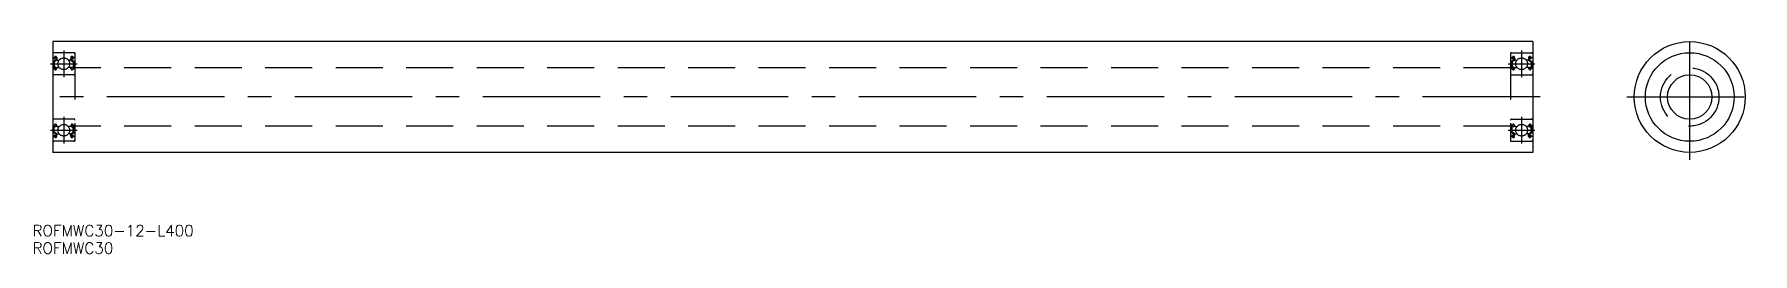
# Model space of a CAD drawing. Extents: x -5 to 459, y -42 to 17.
import ezdxf

# ---------------------------------------------------------------- set-up
doc = ezdxf.new("R2010")
doc.units = 0
doc.linetypes.add('CENTER', pattern=[50.8, 31.75, -6.35, 6.35, -6.35])
doc.linetypes.add('DASHED', pattern=[19.05, 12.7, -6.35])
doc.layers.get('0').update_dxf_attribs({"linetype": 'CONTINUOUS'})
doc.layers.add('CENTER', color=1, linetype='CONTINUOUS')
doc.styles.get("Standard").update_dxf_attribs({"font": 'txt.shx', "height": 3, "bigfont": 'bigfont.shx'})

msp = doc.modelspace()

# ---------------------------------------------------------------- linework, layer by layer
at = {"color": 7, "linetype": 'CONTINUOUS'}
for p, q in [((400, 15), (0, 15)), ((0, 15), (0, -15)), ((400, 15), (400, -15)), ((400, -15), (0, -15))]:
    msp.add_line(p, q, dxfattribs=at)
at = {"color": 3, "linetype": 'DASHED'}
for p, q in [((6, 12), (0, 12)), ((0.1, 10.7), (0.41, 10.7)), ((0.93, 10.1), (0.23, 9.66)), ((0.23, 9.66), (0.23, 8.05)), ((0.41, 10.7), (0.57, 10.89)), ((0.56, 10.29), (0.42, 10.43)), ((1.13, 9.99), (0.43, 9.55)), ((0.43, 9.55), (0.43, 8.05)), ((0.56, 10.57), (0.72, 10.76)), ((0.71, 10.43), (0.56, 10.57)), ((0.56, 10.29), (0.71, 10.43)), ((0.9, 10.7), (0.93, 10.1)), ((1.1, 10.72), (1.15, 10.09)), ((1.13, 10.33), (1.13, 9.99)), ((1.25, 10), (1.77, 10)), ((4.75, 10), (4.23, 10)), ((4.9, 10.72), (4.85, 10.09)), ((4.87, 10.33), (4.87, 9.99)), ((4.87, 9.99), (5.57, 9.55)), ((5.1, 10.7), (5.07, 10.1)), ((5.07, 10.1), (5.77, 9.66)), ((5.44, 10.57), (5.28, 10.76)), ((5.29, 10.43), (5.44, 10.57)), ((5.44, 10.29), (5.29, 10.43)), ((5.59, 10.7), (5.43, 10.89)), ((5.44, 10.29), (5.58, 10.43)), ((5.57, 9.55), (5.57, 8.05)), ((5.9, 10.7), (5.59, 10.7)), ((5.77, 9.66), (5.77, 8.05)), ((6, 12), (6, -12)), ((394, 12), (394, -12)), ((394, 12), (400, 12)), ((394.1, 10.7), (394.41, 10.7)), ((394.93, 10.1), (394.23, 9.66)), ((394.23, 9.66), (394.23, 8.05)), ((394.41, 10.7), (394.57, 10.89)), ((394.56, 10.29), (394.42, 10.43)), ((395.13, 9.99), (394.43, 9.55)), ((394.43, 9.55), (394.43, 8.05)), ((394.56, 10.57), (394.72, 10.76)), ((394.71, 10.43), (394.56, 10.57)), ((394.56, 10.29), (394.71, 10.43)), ((394.9, 10.7), (394.93, 10.1)), ((395.1, 10.72), (395.15, 10.09)), ((395.13, 10.33), (395.13, 9.99)), ((395.25, 10), (395.77, 10)), ((398.75, 10), (398.23, 10)), ((398.9, 10.72), (398.85, 10.09)), ((398.87, 10.33), (398.87, 9.99)), ((398.87, 9.99), (399.57, 9.55)), ((399.1, 10.7), (399.07, 10.1)), ((399.07, 10.1), (399.77, 9.66)), ((399.44, 10.57), (399.28, 10.76)), ((399.29, 10.43), (399.44, 10.57)), ((399.44, 10.29), (399.29, 10.43)), ((399.59, 10.7), (399.43, 10.89)), ((399.44, 10.29), (399.58, 10.43)), ((399.57, 9.55), (399.57, 8.05)), ((399.9, 10.7), (399.59, 10.7)), ((399.77, 9.66), (399.77, 8.05)), ((6, 6), (0, 6)), ((0.1, 7.7), (0.35, 7.7)), ((0.35, 7.7), (0.58, 7.42)), ((0.88, 8.05), (0.43, 8.05)), ((0.43, 7.85), (0.88, 7.85)), ((0.74, 7.35), (0.77, 7.35)), ((0.88, 7.85), (0.88, 8.05)), ((0.96, 7.48), (1.13, 7.93)), ((1.22, 8), (1.77, 8)), ((4.78, 8), (4.23, 8)), ((5.04, 7.48), (4.87, 7.93)), ((5.12, 7.85), (5.12, 8.05)), ((5.12, 8.05), (5.57, 8.05)), ((5.57, 7.85), (5.12, 7.85)), ((5.26, 7.35), (5.23, 7.35)), ((5.65, 7.7), (5.42, 7.42)), ((5.9, 7.7), (5.65, 7.7)), ((394, 7.9), (6, 7.9)), ((394, 6), (400, 6)), ((394.1, 7.7), (394.35, 7.7)), ((394.35, 7.7), (394.58, 7.42)), ((394.88, 8.05), (394.43, 8.05)), ((394.43, 7.85), (394.88, 7.85)), ((394.74, 7.35), (394.77, 7.35)), ((394.88, 7.85), (394.88, 8.05)), ((394.96, 7.48), (395.13, 7.93)), ((395.22, 8), (395.77, 8)), ((398.78, 8), (398.23, 8)), ((399.04, 7.48), (398.87, 7.93)), ((399.12, 7.85), (399.12, 8.05)), ((399.12, 8.05), (399.57, 8.05)), ((399.57, 7.85), (399.12, 7.85)), ((399.26, 7.35), (399.23, 7.35)), ((399.65, 7.7), (399.42, 7.42)), ((399.9, 7.7), (399.65, 7.7)), ((6, -6), (0, -6)), ((0.1, -7.7), (0.35, -7.7)), ((0.23, -9.66), (0.23, -8.05)), ((0.35, -7.7), (0.58, -7.42)), ((0.43, -7.85), (0.88, -7.85)), ((0.43, -9.55), (0.43, -8.05)), ((0.88, -8.05), (0.43, -8.05)), ((0.74, -7.35), (0.77, -7.35)), ((0.88, -7.85), (0.88, -8.05)), ((0.96, -7.48), (1.13, -7.93)), ((1.22, -8), (1.77, -8)), ((4.78, -8), (4.23, -8)), ((5.04, -7.48), (4.87, -7.93)), ((5.57, -7.85), (5.12, -7.85)), ((5.12, -7.85), (5.12, -8.05)), ((5.12, -8.05), (5.57, -8.05)), ((5.26, -7.35), (5.23, -7.35)), ((5.65, -7.7), (5.42, -7.42)), ((5.57, -9.55), (5.57, -8.05)), ((5.9, -7.7), (5.65, -7.7)), ((5.77, -9.66), (5.77, -8.05)), ((394, -7.9), (6, -7.9)), ((394, -6), (400, -6)), ((394.1, -7.7), (394.35, -7.7)), ((394.23, -9.66), (394.23, -8.05)), ((394.35, -7.7), (394.58, -7.42)), ((394.43, -7.85), (394.88, -7.85)), ((394.43, -9.55), (394.43, -8.05)), ((394.88, -8.05), (394.43, -8.05)), ((394.74, -7.35), (394.77, -7.35)), ((394.88, -7.85), (394.88, -8.05)), ((394.96, -7.48), (395.13, -7.93)), ((395.22, -8), (395.77, -8)), ((398.78, -8), (398.23, -8)), ((399.04, -7.48), (398.87, -7.93)), ((399.57, -7.85), (399.12, -7.85)), ((399.12, -7.85), (399.12, -8.05)), ((399.12, -8.05), (399.57, -8.05)), ((399.26, -7.35), (399.23, -7.35)), ((399.65, -7.7), (399.42, -7.42)), ((399.57, -9.55), (399.57, -8.05)), ((399.9, -7.7), (399.65, -7.7)), ((399.77, -9.66), (399.77, -8.05)), ((6, -12), (0, -12)), ((0.1, -10.7), (0.41, -10.7)), ((0.93, -10.1), (0.23, -9.66)), ((0.41, -10.7), (0.57, -10.89)), ((0.56, -10.29), (0.42, -10.43)), ((1.13, -9.99), (0.43, -9.55)), ((0.56, -10.29), (0.71, -10.43)), ((0.71, -10.43), (0.56, -10.57)), ((0.56, -10.57), (0.72, -10.76)), ((0.9, -10.7), (0.93, -10.1)), ((1.1, -10.72), (1.15, -10.09)), ((1.13, -10.33), (1.13, -9.99)), ((1.25, -10), (1.77, -10)), ((4.75, -10), (4.23, -10)), ((4.9, -10.72), (4.85, -10.09)), ((4.87, -9.99), (5.57, -9.55)), ((4.87, -10.33), (4.87, -9.99)), ((5.07, -10.1), (5.77, -9.66)), ((5.1, -10.7), (5.07, -10.1)), ((5.44, -10.57), (5.28, -10.76)), ((5.44, -10.29), (5.29, -10.43)), ((5.29, -10.43), (5.44, -10.57)), ((5.59, -10.7), (5.43, -10.89)), ((5.44, -10.29), (5.58, -10.43)), ((5.9, -10.7), (5.59, -10.7)), ((394, -12), (400, -12)), ((394.1, -10.7), (394.41, -10.7)), ((394.93, -10.1), (394.23, -9.66)), ((394.41, -10.7), (394.57, -10.89)), ((394.56, -10.29), (394.42, -10.43)), ((395.13, -9.99), (394.43, -9.55)), ((394.56, -10.29), (394.71, -10.43)), ((394.71, -10.43), (394.56, -10.57)), ((394.56, -10.57), (394.72, -10.76)), ((394.9, -10.7), (394.93, -10.1)), ((395.1, -10.72), (395.15, -10.09)), ((395.13, -10.33), (395.13, -9.99)), ((395.25, -10), (395.77, -10)), ((398.75, -10), (398.23, -10)), ((398.9, -10.72), (398.85, -10.09)), ((398.87, -9.99), (399.57, -9.55)), ((398.87, -10.33), (398.87, -9.99)), ((399.07, -10.1), (399.77, -9.66)), ((399.1, -10.7), (399.07, -10.1)), ((399.44, -10.57), (399.28, -10.76)), ((399.44, -10.29), (399.29, -10.43)), ((399.29, -10.43), (399.44, -10.57)), ((399.59, -10.7), (399.43, -10.89)), ((399.44, -10.29), (399.58, -10.43)), ((399.9, -10.7), (399.59, -10.7))]:
    msp.add_line(p, q, dxfattribs=at)
at = {"color": 7, "linetype": 'CONTINUOUS'}
for radius in [15, 12, 6]:
    msp.add_circle((442.44, 0), radius, dxfattribs=at)
at = {"color": 3, "linetype": 'DASHED'}
for centre, radius in [((3, 9), 1.59), ((397, 9), 1.59), ((442.44, 0), 7.9), ((3, -9), 1.59), ((397, -9), 1.59)]:
    msp.add_circle(centre, radius, dxfattribs=at)
for centre, radius, start, end in [((0.3, 11.7), 0.3, 90, 180), ((0.1, 10.8), 0.1, 180, 270), ((0.56, 10.57), 0.2, 139.9921, 224.998), ((0.8, 10.7), 0.3, 4.935, 139.9921), ((0.8, 10.7), 0.1, 3.0864, 139.9628), ((1.25, 10.1), 0.1, 184.935, 269.9989), ((4.75, 10.1), 0.1, 270.0011, 355.065), ((5.2, 10.7), 0.3, 40.0079, 175.065), ((5.2, 10.7), 0.1, 40.0372, 176.9136), ((5.44, 10.57), 0.2, 315.002, 40.0079), ((5.7, 11.7), 0.3, 0, 90), ((5.9, 10.8), 0.1, 270, 0), ((394.3, 11.7), 0.3, 90, 180), ((394.1, 10.8), 0.1, 180, 270), ((394.56, 10.57), 0.2, 139.9921, 224.998), ((394.8, 10.7), 0.3, 4.935, 139.9921), ((394.8, 10.7), 0.1, 3.0864, 139.9628), ((395.25, 10.1), 0.1, 184.935, 269.9989), ((398.75, 10.1), 0.1, 270.0011, 355.065), ((399.2, 10.7), 0.3, 40.0079, 175.065), ((399.2, 10.7), 0.1, 40.0372, 176.9136), ((399.44, 10.57), 0.2, 315.002, 40.0079), ((399.7, 11.7), 0.3, 0, 90), ((399.9, 10.8), 0.1, 270, 0), ((0.1, 7.6), 0.1, 90, 180), ((0.3, 6.3), 0.3, 180, 270), ((0.43, 8.05), 0.2, 180, 270), ((0.74, 7.55), 0.2, 219.9863, 270), ((0.77, 7.55), 0.2, 270, 340.0584), ((1.22, 7.9), 0.1, 89.999, 160.0584), ((4.78, 7.9), 0.1, 19.9416, 90.001), ((5.23, 7.55), 0.2, 199.9416, 270), ((5.26, 7.55), 0.2, 270, 320.0137), ((5.57, 8.05), 0.2, 270, 0), ((5.7, 6.3), 0.3, 270, 0), ((5.9, 7.6), 0.1, 0, 90), ((394.1, 7.6), 0.1, 90, 180), ((394.3, 6.3), 0.3, 180, 270), ((394.43, 8.05), 0.2, 180, 270), ((394.74, 7.55), 0.2, 219.9863, 270), ((394.77, 7.55), 0.2, 270, 340.0584), ((395.22, 7.9), 0.1, 89.999, 160.0584), ((398.78, 7.9), 0.1, 19.9416, 90.001), ((399.23, 7.55), 0.2, 199.9416, 270), ((399.26, 7.55), 0.2, 270, 320.0137), ((399.57, 8.05), 0.2, 270, 0), ((399.7, 6.3), 0.3, 270, 0), ((399.9, 7.6), 0.1, 0, 90), ((0.3, -6.3), 0.3, 90, 180), ((0.1, -7.6), 0.1, 180, 270), ((0.43, -8.05), 0.2, 90, 180), ((0.74, -7.55), 0.2, 90, 140.0137), ((0.77, -7.55), 0.2, 19.9416, 90), ((1.22, -7.9), 0.1, 199.9416, 270.001), ((4.78, -7.9), 0.1, 269.999, 340.0584), ((5.23, -7.55), 0.2, 90, 160.0584), ((5.26, -7.55), 0.2, 39.9863, 90), ((5.57, -8.05), 0.2, 0, 90), ((5.7, -6.3), 0.3, 0, 90), ((5.9, -7.6), 0.1, 270, 0), ((394.3, -6.3), 0.3, 90, 180), ((394.1, -7.6), 0.1, 180, 270), ((394.43, -8.05), 0.2, 90, 180), ((394.74, -7.55), 0.2, 90, 140.0137), ((394.77, -7.55), 0.2, 19.9416, 90), ((395.22, -7.9), 0.1, 199.9416, 270.001), ((398.78, -7.9), 0.1, 269.999, 340.0584), ((399.23, -7.55), 0.2, 90, 160.0584), ((399.26, -7.55), 0.2, 39.9863, 90), ((399.57, -8.05), 0.2, 0, 90), ((399.7, -6.3), 0.3, 0, 90), ((399.9, -7.6), 0.1, 270, 0), ((0.1, -10.8), 0.1, 90, 180), ((0.3, -11.7), 0.3, 180, 270), ((0.56, -10.57), 0.2, 135.002, 220.0079), ((0.8, -10.7), 0.3, 220.0079, 355.065), ((0.8, -10.7), 0.1, 220.0372, 356.9136), ((1.25, -10.1), 0.1, 90.0011, 175.065), ((4.75, -10.1), 0.1, 4.935, 89.9989), ((5.2, -10.7), 0.3, 184.935, 319.9921), ((5.2, -10.7), 0.1, 183.0864, 319.9628), ((5.44, -10.57), 0.2, 319.9921, 44.998), ((5.7, -11.7), 0.3, 270, 0), ((5.9, -10.8), 0.1, 0, 90), ((394.1, -10.8), 0.1, 90, 180), ((394.3, -11.7), 0.3, 180, 270), ((394.56, -10.57), 0.2, 135.002, 220.0079), ((394.8, -10.7), 0.3, 220.0079, 355.065), ((394.8, -10.7), 0.1, 220.0372, 356.9136), ((395.25, -10.1), 0.1, 90.0011, 175.065), ((398.75, -10.1), 0.1, 4.935, 89.9989), ((399.2, -10.7), 0.3, 184.935, 319.9921), ((399.2, -10.7), 0.1, 183.0864, 319.9628), ((399.44, -10.57), 0.2, 319.9921, 44.998), ((399.7, -11.7), 0.3, 270, 0), ((399.9, -10.8), 0.1, 0, 90)]:
    msp.add_arc(centre, radius, start, end, dxfattribs=at)
at = {"layer": 'CENTER', "color": 1, "linetype": 'CENTER'}
for p, q in [((442.44, -17), (442.44, 17)), ((3, 12.59), (3, 5.41)), ((397, 12.59), (397, 5.41)), ((-0.59, 9), (6.59, 9)), ((393.41, 9), (400.59, 9)), ((402, 0), (-2, 0)), ((425.44, 0), (459.44, 0)), ((-0.59, -9), (6.59, -9)), ((3, -5.41), (3, -12.59)), ((393.41, -9), (400.59, -9)), ((397, -5.41), (397, -12.59))]:
    msp.add_line(p, q, dxfattribs=at)

# ---------------------------------------------------------------- texts
at = {"color": 7, "linetype": 'CONTINUOUS'}
for s, p in [('ROFMWC30-12-L400', (-5.46, -37.73)), ('ROFMWC30', (-5.46, -42.48))]:
    msp.add_text(s, height=3, dxfattribs=at).set_placement(p)

doc.saveas('drawing.dxf')
